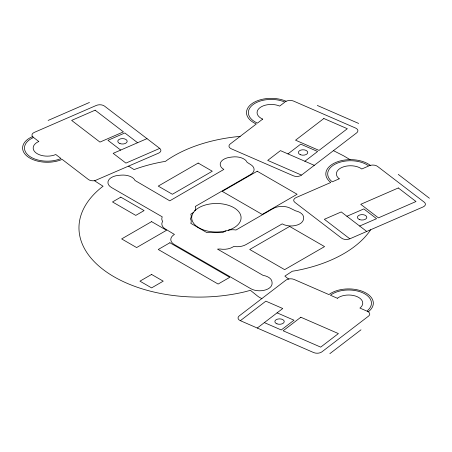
<?xml version="1.0" encoding="UTF-8"?>
<svg xmlns="http://www.w3.org/2000/svg" width="452" height="452" viewBox="0 0 452 452"><rect width="100%" height="100%" fill="white"/><g stroke="black" fill="none" stroke-linecap="round" stroke-linejoin="round"><path stroke-width="0.68" d="M370.595 229.78L369.623 231.294A119.955 69.258 0 0 1 295.868 270.658L292.291 271.24L284.873 276.104L288.495 279.025L288.901 278.935M193.569 212.299L190.761 214.259L190.993 214.785A12.464 7.198 0 0 1 190.693 218.282L190.382 218.785L190.693 219.288A12.464 7.198 0 0 1 190.993 222.779L190.761 223.311L206.852 232.599L207.767 232.464A12.464 7.198 0 0 1 213.819 232.639L215.564 232.639A12.464 7.198 0 0 1 221.61 232.464L222.531 232.599L225.701 230.961L229.034 230.045A12.464 7.198 0 0 1 235.085 229.876L236 230.006L273.234 208.508A12.464 7.198 0 0 1 290.862 208.508L295.585 210.841A12.464 7.198 0 0 1 303.608 218.056A33.764 19.492 0 0 1 303.326 219.977A12.464 7.198 0 0 1 294.823 225.638A12.464 7.198 0 0 1 282.217 223.876L245.956 244.617A12.464 7.198 0 0 1 234.712 246.583L233.797 246.453L232.486 247.204A12.464 7.198 0 0 1 220.051 249.007L217.508 249.12L263.058 275.364A12.464 7.198 0 0 1 272.036 282.195A35.798 20.668 0 0 1 272.014 284.229A12.464 7.198 0 0 1 263.855 290.365A12.464 7.198 0 0 1 250.781 288.687L174.438 244.617A12.464 7.198 0 0 1 174.438 234.435L165.46 229.057A12.464 7.198 0 0 1 162.347 221.881L162.658 221.378L162.347 220.875A12.464 7.198 0 0 1 162.048 217.378L162.279 216.853L111.571 187.574A12.464 7.198 0 0 1 108.536 180.252A12.464 7.198 0 0 1 118.486 175.376L121.029 175.15A12.464 7.198 0 0 1 135.007 180.472L169.794 200.835L223.836 169.427A12.464 7.198 0 0 1 220.655 162.381A12.464 7.198 0 0 1 229.769 157.336L232.113 157.013A12.464 7.198 0 0 1 247.125 162.347L250.448 164.438A12.464 7.198 0 0 1 250.448 174.613L195.253 206.479L195.484 207.01A12.464 7.198 0 0 1 195.484 209.818L193.569 212.299A24.696 14.261 0 0 0 198.925 227.836A24.696 14.261 0 0 0 225.836 230.927M287.964 153.9L300.704 144.143L317.609 151.493L304.868 161.257M301.524 175.105L356.73 132.809A5.882 3.396 0 0 0 355.571 128.052L293.58 101.084A5.882 3.396 0 0 0 285.348 101.751L286.054 101.208A24.696 14.261 0 0 0 251.465 104.016A24.696 14.261 0 0 0 256.329 123.984L230.141 144.047A5.882 3.396 0 0 0 231.3 148.804L293.286 175.772A5.882 3.396 0 0 0 301.524 175.105L267.708 160.392L280.449 150.629L314.264 165.342M240.368 320.683L313.626 352.554A5.882 3.396 0 0 0 321.864 351.882L368.578 316.095A5.882 3.396 0 0 0 367.419 311.343L368.357 311.75A24.696 14.261 0 0 0 363.498 291.783A24.696 14.261 0 0 0 328.909 294.585L294.156 279.466A5.882 3.396 0 0 0 285.924 280.138L239.21 315.925A5.882 3.396 0 0 0 240.368 320.683L265.849 301.156L282.754 308.513L257.273 328.033M329.853 353.662L360.995 329.802M48.127 120.435L89.451 102.457M146.985 138.64L113.175 153.347L125.916 163.11L159.725 148.397L104.519 106.101A5.882 3.396 0 0 0 96.287 105.435L34.295 132.402A5.882 3.396 0 0 0 33.137 137.159L32.431 136.617A24.696 14.261 0 0 0 27.572 156.584A24.696 14.261 0 0 0 62.156 159.392L88.343 179.455A5.882 3.396 0 0 0 94.954 180.619L158.567 153.155A5.882 3.396 0 0 0 159.725 148.397M346.91 216.276L363.82 208.92L376.556 218.683L359.651 226.04M349.825 238.814L423.083 206.943A5.882 3.396 0 0 0 424.242 202.185L377.527 166.398A5.882 3.396 0 0 0 369.295 165.731L370.233 165.319A24.696 14.261 0 0 0 335.644 162.517A24.696 14.261 0 0 0 330.785 182.484L296.032 197.603A5.882 3.396 0 0 0 294.873 202.355L341.588 238.147A5.882 3.396 0 0 0 349.825 238.814L324.344 219.293L341.249 211.937L366.73 231.458M94.954 180.619L94.423 180.698L103.084 186.247L101.875 187.128A119.955 69.258 0 0 0 104.717 270.714A119.955 69.258 0 0 0 244.831 291.822L250.442 290.331L257.391 295.93A21.171 12.221 0 0 0 261.714 298.506L261.866 298.569M240.148 136.38L240.035 136.385A119.955 69.258 0 0 0 167.585 159.816L165.432 161.387L161.856 161.969A119.955 69.258 0 0 0 136.244 168.788L134.108 169.613L128.605 166.189M350.08 159.646L343.622 155.821L333.446 150.646M317.321 105.457L358.645 123.441M277.093 312.852L293.998 320.208L281.257 329.966L264.352 322.615M398.257 174.382L429.4 198.242M137.594 142.725L124.854 132.961L107.949 140.318L120.69 150.081M194.772 210.858A24.696 14.261 0 0 1 233.853 207.671A24.696 14.261 0 0 1 228.333 230.232M262.697 119.102L257.459 123.113A22.815 13.17 0 0 1 252.967 104.666A22.815 13.17 0 0 1 284.918 102.079L279.681 106.09A14.114 8.147 0 0 0 259.917 107.695A14.114 8.147 0 0 0 262.697 119.102M323.852 118.503L295.546 140.193L319.027 150.409L347.334 128.718L323.852 118.503M300.829 317.231L283.138 330.785L320.705 347.13L338.401 333.576L300.829 317.231M120.82 197.145L112.503 201.948L135.786 215.395L144.103 210.592L120.82 197.145M198.157 163.059L158.24 186.105L172.376 194.27L212.293 171.223L198.157 163.059M151.589 221.633L121.65 238.916L136.617 247.56L166.556 230.277L151.589 221.633M257.199 171.223L222.277 191.388L262.188 214.434L297.117 194.27L257.199 171.223M169.884 242.758L158.24 249.481L218.118 284.048L229.757 277.325L169.884 242.758M151.589 274.449L139.945 281.167L151.589 287.89L163.228 281.167L151.589 274.449M289.63 226.435L249.719 249.481L284.641 269.646L324.559 246.6L289.63 226.435M95.129 110.186L71.648 120.401L99.96 142.092L123.436 131.877L95.129 110.186M339.237 178.806L332.288 181.828A22.815 13.17 0 0 1 336.78 163.381A22.815 13.17 0 0 1 368.73 165.974L361.781 168.997A14.114 8.147 0 0 0 342.017 167.398A14.114 8.147 0 0 0 339.237 178.806M398.314 187.964L360.741 204.31L378.437 217.864L416.004 201.519L398.314 187.964M337.361 298.263L330.412 295.241A22.815 13.17 0 0 1 362.363 292.647A22.815 13.17 0 0 1 366.854 311.095L359.905 308.072A14.114 8.147 0 0 0 357.125 296.659A14.114 8.147 0 0 0 337.361 298.263M38.799 141.493L33.561 137.481A22.815 13.17 0 0 0 29.075 155.929A22.815 13.17 0 0 0 61.026 158.522L55.788 154.511A14.114 8.147 0 0 1 36.024 152.906A14.114 8.147 0 0 1 38.799 141.493M276.974 323.847A4.706 2.718 0 0 0 284.246 321.728A4.706 2.718 0 0 0 277.432 319.146A4.706 2.718 0 0 0 276.974 323.847M359.594 219.61A4.706 2.718 0 0 0 366.809 217.429A4.706 2.718 0 0 0 359.928 214.909A4.706 2.718 0 0 0 359.594 219.61M300.49 154.753A4.706 2.718 0 0 0 307.767 152.635A4.706 2.718 0 0 0 300.953 150.058A4.706 2.718 0 0 0 300.49 154.753M119.966 143.6A4.706 2.718 0 0 0 127.187 141.419A4.706 2.718 0 0 0 120.305 138.9A4.706 2.718 0 0 0 119.966 143.6"/></g></svg>
